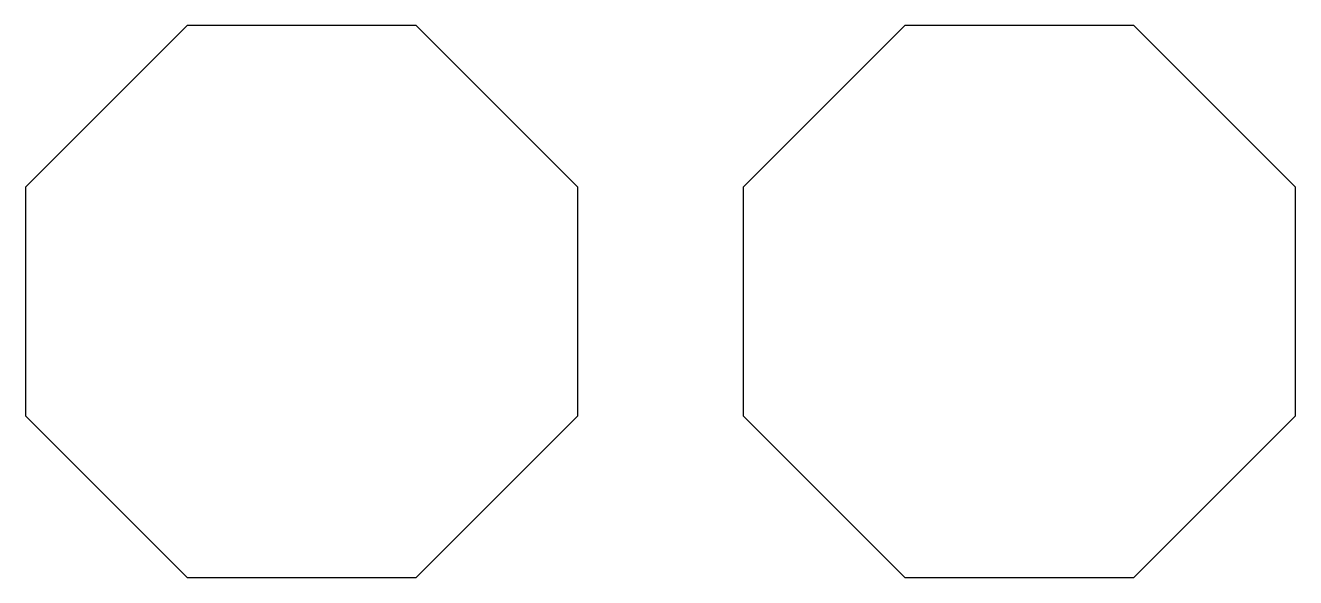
# Model space of a CAD drawing. Header units: metres. Extents: x -10.6 to 10.6, y -15.6 to -6.4.
import ezdxf

# ---------------------------------------------------------------- set-up
doc = ezdxf.new("R2010")
doc.units = ezdxf.units.M

msp = doc.modelspace()

# ---------------------------------------------------------------- linework, layer by layer
for p, q in [((-7.91341, -6.3806), (-10.6194, -9.08658)), ((-4.08658, -6.3806), (-7.91341, -6.3806)), ((-1.3806, -9.08658), (-4.08658, -6.3806)), ((4.08658, -6.3806), (1.3806, -9.08658)), ((7.91341, -6.3806), (4.08658, -6.3806)), ((10.6194, -9.08658), (7.91341, -6.3806)), ((-10.6194, -9.08658), (-10.6194, -12.9134)), ((-1.3806, -12.9134), (-1.3806, -9.08658)), ((1.3806, -9.08658), (1.3806, -12.9134)), ((10.6194, -12.9134), (10.6194, -9.08658)), ((-10.6194, -12.9134), (-7.91341, -15.6194)), ((-4.08658, -15.6194), (-1.3806, -12.9134)), ((1.3806, -12.9134), (4.08658, -15.6194)), ((7.91341, -15.6194), (10.6194, -12.9134)), ((-7.91341, -15.6194), (-4.08658, -15.6194)), ((4.08658, -15.6194), (7.91341, -15.6194))]:
    msp.add_line(p, q)

doc.saveas('drawing.dxf')
